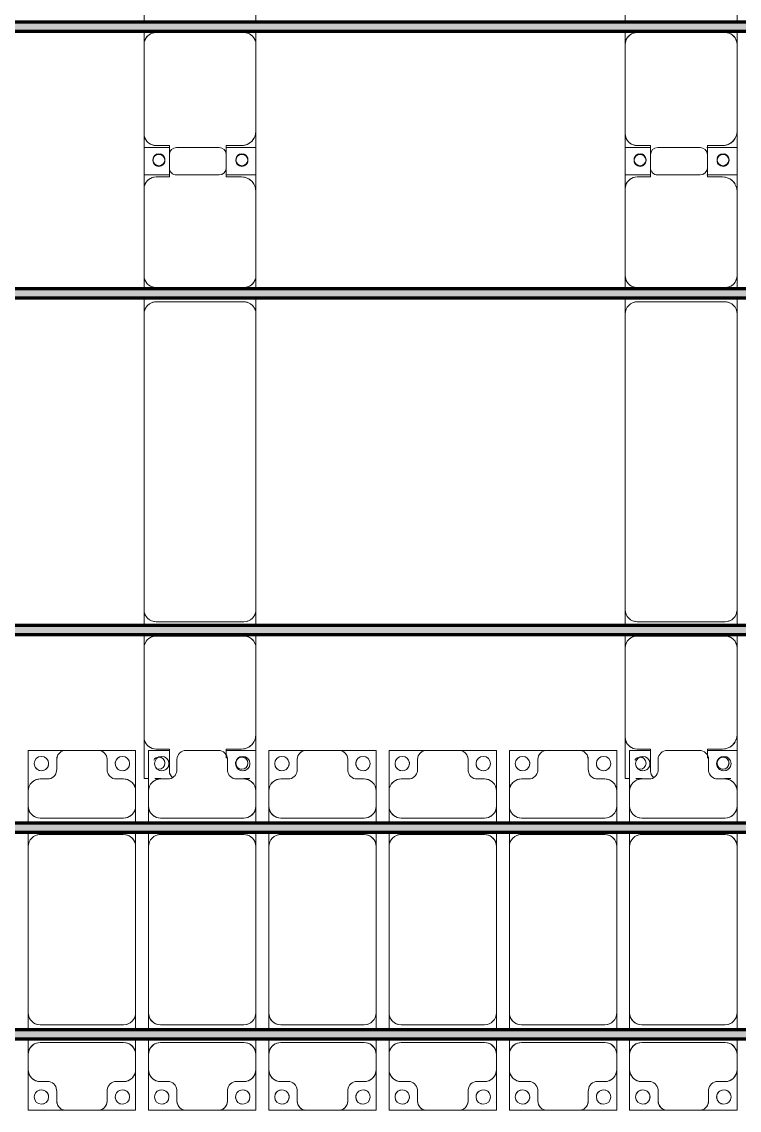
# Model space of a CAD drawing. Header units: millimetres. Extents: x -291190 to 146725, y 19759 to 185158.
# Drawn here: x -251920 to -248938, y 64836 to 69363 of the extents above; entities that cross this region are included whole.
import ezdxf

# ---------------------------------------------------------------- set-up
doc = ezdxf.new("R2010")
doc.units = ezdxf.units.MM
doc.layers.add('A-GENM', color=13, linetype='Continuous', lineweight=9)
doc.layers.add('S-BEAM', color=12, linetype='Continuous', lineweight=9)

# ---------------------------------------------------------------- blocks, each defined once
blk = doc.blocks.new('Dầm C52 - Dầm C52-73879-KHUNG KẾT CẤU BÈ PIN 4')
at = {"layer": 'S-BEAM', "lineweight": 140}
blk.add_hatch(color=1, dxfattribs=at).paths.add_polyline_path([(-101365.1, 20), (-101557, 20), (-101557, -20), (101557, -20), (101557, 20), (-100456.6, 20)])
at = {"layer": 'S-BEAM', "color": 1, "lineweight": 140}
for p, q in [((-101557, 20), (101557, 20)), ((101557, -20), (-101557, -20))]:
    blk.add_line(p, q, dxfattribs=at)
blk = doc.blocks.new('Dầm C52 - Dầm C52-73880-KHUNG KẾT CẤU BÈ PIN 4')
at = {"layer": 'S-BEAM', "lineweight": 140}
blk.add_hatch(color=1, dxfattribs=at).paths.add_polyline_path([(-101365.1, 20), (-101557, 20), (-101557, -20), (101518, -20), (101518, 20), (-100456.6, 20)])
at = {"layer": 'S-BEAM', "color": 1, "lineweight": 140}
for p, q in [((-101557, 20), (101518, 20)), ((101518, -20), (-101557, -20))]:
    blk.add_line(p, q, dxfattribs=at)
blk = doc.blocks.new('Dai phaodi lai - DẢI PHAO DI LẠI-72756-KHUNG KẾT CẤU BÈ PIN 4')
at = {"layer": 'A-GENM', "color": 7}
for p, q in [((167776.8, 748.4), (167933.1, 748.4)), ((167776.8, 579.3), (167776.8, 748.4)), ((167776.8, 748.4), (167776.8, 579.3)), ((167933.1, 748.4), (167776.8, 748.4)), ((168066.9, 748.4), (167933.1, 748.4)), ((168066.9, 748.4), (168223.2, 748.4)), ((168223.2, 748.4), (168066.9, 748.4)), ((168223.2, 748.4), (168223.2, 579.3)), ((168223.2, 579.3), (168223.2, 748.4)), ((168276.8, 748.4), (168433.1, 748.4)), ((168276.8, 579.3), (168276.8, 748.4)), ((168276.8, 748.4), (168276.8, 579.3)), ((168433.1, 748.4), (168276.8, 748.4)), ((168566.9, 748.4), (168433.1, 748.4)), ((168566.9, 748.4), (168723.2, 748.4)), ((168723.2, 748.4), (168566.9, 748.4)), ((168723.2, 748.4), (168723.2, 579.3)), ((168723.2, 579.3), (168723.2, 748.4)), ((168776.8, 748.4), (168933.1, 748.4)), ((168776.8, 579.3), (168776.8, 748.4)), ((168776.8, 748.4), (168776.8, 579.3)), ((168933.1, 748.4), (168776.8, 748.4)), ((169066.9, 748.4), (168933.1, 748.4)), ((169066.9, 748.4), (169223.2, 748.4)), ((169223.2, 748.4), (169066.9, 748.4)), ((169223.2, 748.4), (169223.2, 579.3)), ((169223.2, 579.3), (169223.2, 748.4)), ((169276.8, 748.4), (169433.1, 748.4)), ((169276.8, 579.3), (169276.8, 748.4)), ((169276.8, 748.4), (169276.8, 579.3)), ((169433.1, 748.4), (169276.8, 748.4)), ((169566.9, 748.4), (169433.1, 748.4)), ((169566.9, 748.4), (169723.2, 748.4)), ((169723.2, 748.4), (169566.9, 748.4)), ((169723.2, 748.4), (169723.2, 579.3)), ((169723.2, 579.3), (169723.2, 748.4)), ((169776.8, 748.4), (169933.1, 748.4)), ((169776.8, 579.3), (169776.8, 748.4)), ((169776.8, 748.4), (169776.8, 579.3)), ((169933.1, 748.4), (169776.8, 748.4)), ((170066.9, 748.4), (169933.1, 748.4)), ((170066.9, 748.4), (170223.2, 748.4)), ((170223.2, 748.4), (170066.9, 748.4)), ((170223.2, 748.4), (170223.2, 579.3)), ((170223.2, 579.3), (170223.2, 748.4)), ((170276.8, 748.4), (170433.1, 748.4)), ((170276.8, 579.3), (170276.8, 748.4)), ((170276.8, 748.4), (170276.8, 579.3)), ((170433.1, 748.4), (170276.8, 748.4)), ((170566.9, 748.4), (170433.1, 748.4)), ((170566.9, 748.4), (170723.2, 748.4)), ((170723.2, 748.4), (170566.9, 748.4)), ((170723.2, 748.4), (170723.2, 579.3)), ((170723.2, 579.3), (170723.2, 748.4)), ((167895.1, 710.4), (167895.1, 670.7)), ((168104.9, 670.7), (168104.9, 710.4)), ((168395.1, 710.4), (168395.1, 670.7)), ((168604.9, 670.7), (168604.9, 710.4)), ((168895.1, 710.4), (168895.1, 670.7)), ((169104.9, 670.7), (169104.9, 710.4)), ((169395.1, 710.4), (169395.1, 670.7)), ((169604.9, 670.7), (169604.9, 710.4)), ((169895.1, 710.4), (169895.1, 670.7)), ((170104.9, 670.7), (170104.9, 710.4)), ((170395.1, 710.4), (170395.1, 670.7)), ((170604.9, 670.7), (170604.9, 710.4)), ((167864.3, 629.3), (167826.8, 629.3)), ((168173.2, 629.3), (168135.7, 629.3)), ((168364.3, 629.3), (168326.8, 629.3)), ((168673.2, 629.3), (168635.7, 629.3)), ((168864.3, 629.3), (168826.8, 629.3)), ((169173.2, 629.3), (169135.7, 629.3)), ((169364.3, 629.3), (169326.8, 629.3)), ((169673.2, 629.3), (169635.7, 629.3)), ((169864.3, 629.3), (169826.8, 629.3)), ((170173.2, 629.3), (170135.7, 629.3)), ((170364.3, 629.3), (170326.8, 629.3)), ((170673.2, 629.3), (170635.7, 629.3)), ((167776.8, 579.3), (167776.8, 516.7)), ((168223.2, 516.7), (168223.2, 579.3)), ((168276.8, 579.3), (168276.8, 516.7)), ((168723.2, 516.7), (168723.2, 579.3)), ((168776.8, 579.3), (168776.8, 516.7)), ((169223.2, 516.7), (169223.2, 579.3)), ((169276.8, 579.3), (169276.8, 516.7)), ((169723.2, 516.7), (169723.2, 579.3)), ((169776.8, 579.3), (169776.8, 516.7)), ((170223.2, 516.7), (170223.2, 579.3)), ((170276.8, 579.3), (170276.8, 516.7)), ((170723.2, 516.7), (170723.2, 579.3)), ((167776.8, 452.9), (167776.8, 516.7)), ((167776.8, 452.9), (167776.8, 516.7)), ((168223.2, 516.7), (168223.2, 452.9)), ((168223.2, 516.7), (168223.2, 452.9)), ((168276.8, 452.9), (168276.8, 516.7)), ((168276.8, 452.9), (168276.8, 516.7)), ((168723.2, 516.7), (168723.2, 452.9)), ((168723.2, 516.7), (168723.2, 452.9)), ((168776.8, 452.9), (168776.8, 516.7)), ((168776.8, 452.9), (168776.8, 516.7)), ((169223.2, 516.7), (169223.2, 452.9)), ((169223.2, 516.7), (169223.2, 452.9)), ((169276.8, 452.9), (169276.8, 516.7)), ((169276.8, 452.9), (169276.8, 516.7)), ((169723.2, 516.7), (169723.2, 452.9)), ((169723.2, 516.7), (169723.2, 452.9)), ((169776.8, 452.9), (169776.8, 516.7)), ((169776.8, 452.9), (169776.8, 516.7)), ((170223.2, 516.7), (170223.2, 452.9)), ((170223.2, 516.7), (170223.2, 452.9)), ((170276.8, 452.9), (170276.8, 516.7)), ((170276.8, 452.9), (170276.8, 516.7)), ((170723.2, 516.7), (170723.2, 452.9)), ((170723.2, 516.7), (170723.2, 452.9)), ((167826.8, 466.7), (168173.2, 466.7)), ((168326.8, 466.7), (168673.2, 466.7)), ((168826.8, 466.7), (169173.2, 466.7)), ((169326.8, 466.7), (169673.2, 466.7)), ((169826.8, 466.7), (170173.2, 466.7)), ((170326.8, 466.7), (170673.2, 466.7)), ((167776.8, 343.3), (167776.8, 412.9)), ((167776.8, 343.3), (167776.8, 412.9)), ((168223.2, 412.9), (168223.2, 343.3)), ((168223.2, 412.9), (168223.2, 343.3)), ((168276.8, 343.3), (168276.8, 412.9)), ((168276.8, 343.3), (168276.8, 412.9)), ((168723.2, 412.9), (168723.2, 343.3)), ((168723.2, 412.9), (168723.2, 343.3)), ((168776.8, 343.3), (168776.8, 412.9)), ((168776.8, 343.3), (168776.8, 412.9)), ((169223.2, 412.9), (169223.2, 343.3)), ((169223.2, 412.9), (169223.2, 343.3)), ((169276.8, 343.3), (169276.8, 412.9)), ((169276.8, 343.3), (169276.8, 412.9)), ((169723.2, 412.9), (169723.2, 343.3)), ((169723.2, 412.9), (169723.2, 343.3)), ((169776.8, 343.3), (169776.8, 412.9)), ((169776.8, 343.3), (169776.8, 412.9)), ((170223.2, 412.9), (170223.2, 343.3)), ((170223.2, 412.9), (170223.2, 343.3)), ((170276.8, 343.3), (170276.8, 412.9)), ((170276.8, 343.3), (170276.8, 412.9)), ((170723.2, 412.9), (170723.2, 343.3)), ((170723.2, 412.9), (170723.2, 343.3)), ((168173.2, 393.3), (167826.8, 393.3)), ((168673.2, 393.3), (168326.8, 393.3)), ((169173.2, 393.3), (168826.8, 393.3)), ((169673.2, 393.3), (169326.8, 393.3)), ((170173.2, 393.3), (169826.8, 393.3)), ((170673.2, 393.3), (170326.8, 393.3)), ((167776.8, 343.3), (167776.8, -348.3)), ((168223.2, -348.3), (168223.2, 343.3)), ((168276.8, 343.3), (168276.8, -348.3)), ((168723.2, -348.3), (168723.2, 343.3)), ((168776.8, 343.3), (168776.8, -348.3)), ((169223.2, -348.3), (169223.2, 343.3)), ((169276.8, 343.3), (169276.8, -348.3)), ((169723.2, -348.3), (169723.2, 343.3)), ((169776.8, 343.3), (169776.8, -348.3)), ((170223.2, -348.3), (170223.2, 343.3)), ((170276.8, 343.3), (170276.8, -348.3)), ((170723.2, -348.3), (170723.2, 343.3)), ((167776.8, -407.1), (167776.8, -348.3)), ((167776.8, -407.1), (167776.8, -348.3)), ((168223.2, -348.3), (168223.2, -407.1)), ((168223.2, -348.3), (168223.2, -407.1)), ((168276.8, -407.1), (168276.8, -348.3)), ((168276.8, -407.1), (168276.8, -348.3)), ((168723.2, -348.3), (168723.2, -407.1)), ((168723.2, -348.3), (168723.2, -407.1)), ((168776.8, -407.1), (168776.8, -348.3)), ((168776.8, -407.1), (168776.8, -348.3)), ((169223.2, -348.3), (169223.2, -407.1)), ((169223.2, -348.3), (169223.2, -407.1)), ((169276.8, -407.1), (169276.8, -348.3)), ((169276.8, -407.1), (169276.8, -348.3)), ((169723.2, -348.3), (169723.2, -407.1)), ((169723.2, -348.3), (169723.2, -407.1)), ((169776.8, -407.1), (169776.8, -348.3)), ((169776.8, -407.1), (169776.8, -348.3)), ((170223.2, -348.3), (170223.2, -407.1)), ((170223.2, -348.3), (170223.2, -407.1)), ((170276.8, -407.1), (170276.8, -348.3)), ((170276.8, -407.1), (170276.8, -348.3)), ((170723.2, -348.3), (170723.2, -407.1)), ((170723.2, -348.3), (170723.2, -407.1)), ((167826.8, -398.3), (168173.2, -398.3)), ((168326.8, -398.3), (168673.2, -398.3)), ((168826.8, -398.3), (169173.2, -398.3)), ((169326.8, -398.3), (169673.2, -398.3)), ((169826.8, -398.3), (170173.2, -398.3)), ((170326.8, -398.3), (170673.2, -398.3)), ((167776.8, -516.7), (167776.8, -447.1)), ((167776.8, -516.7), (167776.8, -447.1)), ((168223.2, -447.1), (168223.2, -516.7)), ((168223.2, -447.1), (168223.2, -516.7)), ((168276.8, -516.7), (168276.8, -447.1)), ((168276.8, -516.7), (168276.8, -447.1)), ((168723.2, -447.1), (168723.2, -516.7)), ((168723.2, -447.1), (168723.2, -516.7)), ((168776.8, -516.7), (168776.8, -447.1)), ((168776.8, -516.7), (168776.8, -447.1)), ((169223.2, -447.1), (169223.2, -516.7)), ((169223.2, -447.1), (169223.2, -516.7)), ((169276.8, -516.7), (169276.8, -447.1)), ((169276.8, -516.7), (169276.8, -447.1)), ((169723.2, -447.1), (169723.2, -516.7)), ((169723.2, -447.1), (169723.2, -516.7)), ((169776.8, -516.7), (169776.8, -447.1)), ((169776.8, -516.7), (169776.8, -447.1)), ((170223.2, -447.1), (170223.2, -516.7)), ((170223.2, -447.1), (170223.2, -516.7)), ((170276.8, -516.7), (170276.8, -447.1)), ((170276.8, -516.7), (170276.8, -447.1)), ((170723.2, -447.1), (170723.2, -516.7)), ((170723.2, -447.1), (170723.2, -516.7)), ((168173.2, -466.7), (167826.8, -466.7)), ((168673.2, -466.7), (168326.8, -466.7)), ((169173.2, -466.7), (168826.8, -466.7)), ((169673.2, -466.7), (169326.8, -466.7)), ((170173.2, -466.7), (169826.8, -466.7)), ((170673.2, -466.7), (170326.8, -466.7)), ((167776.8, -516.7), (167776.8, -579.3)), ((168223.2, -579.3), (168223.2, -516.7)), ((168276.8, -516.7), (168276.8, -579.3)), ((168723.2, -579.3), (168723.2, -516.7)), ((168776.8, -516.7), (168776.8, -579.3)), ((169223.2, -579.3), (169223.2, -516.7)), ((169276.8, -516.7), (169276.8, -579.3)), ((169723.2, -579.3), (169723.2, -516.7)), ((169776.8, -516.7), (169776.8, -579.3)), ((170223.2, -579.3), (170223.2, -516.7)), ((170276.8, -516.7), (170276.8, -579.3)), ((170723.2, -579.3), (170723.2, -516.7)), ((167776.8, -748.4), (167776.8, -579.3)), ((167776.8, -579.3), (167776.8, -748.4)), ((168223.2, -579.3), (168223.2, -748.4)), ((168223.2, -748.4), (168223.2, -579.3)), ((168276.8, -748.4), (168276.8, -579.3)), ((168276.8, -579.3), (168276.8, -748.4)), ((168723.2, -579.3), (168723.2, -748.4)), ((168723.2, -748.4), (168723.2, -579.3)), ((168776.8, -748.4), (168776.8, -579.3)), ((168776.8, -579.3), (168776.8, -748.4)), ((169223.2, -579.3), (169223.2, -748.4)), ((169223.2, -748.4), (169223.2, -579.3)), ((169276.8, -748.4), (169276.8, -579.3)), ((169276.8, -579.3), (169276.8, -748.4)), ((169723.2, -579.3), (169723.2, -748.4)), ((169723.2, -748.4), (169723.2, -579.3)), ((169776.8, -748.4), (169776.8, -579.3)), ((169776.8, -579.3), (169776.8, -748.4)), ((170223.2, -579.3), (170223.2, -748.4)), ((170223.2, -748.4), (170223.2, -579.3)), ((170276.8, -748.4), (170276.8, -579.3)), ((170276.8, -579.3), (170276.8, -748.4)), ((170723.2, -579.3), (170723.2, -748.4)), ((170723.2, -748.4), (170723.2, -579.3)), ((167826.8, -629.3), (167864.3, -629.3)), ((168135.7, -629.3), (168173.2, -629.3)), ((168326.8, -629.3), (168364.3, -629.3)), ((168635.7, -629.3), (168673.2, -629.3)), ((168826.8, -629.3), (168864.3, -629.3)), ((169135.7, -629.3), (169173.2, -629.3)), ((169326.8, -629.3), (169364.3, -629.3)), ((169635.7, -629.3), (169673.2, -629.3)), ((169826.8, -629.3), (169864.3, -629.3)), ((170135.7, -629.3), (170173.2, -629.3)), ((170326.8, -629.3), (170364.3, -629.3)), ((170635.7, -629.3), (170673.2, -629.3)), ((167895.1, -670.7), (167895.1, -710.4)), ((168104.9, -710.4), (168104.9, -670.7)), ((168395.1, -670.7), (168395.1, -710.4)), ((168604.9, -710.4), (168604.9, -670.7)), ((168895.1, -670.7), (168895.1, -710.4)), ((169104.9, -710.4), (169104.9, -670.7)), ((169395.1, -670.7), (169395.1, -710.4)), ((169604.9, -710.4), (169604.9, -670.7)), ((169895.1, -670.7), (169895.1, -710.4)), ((170104.9, -710.4), (170104.9, -670.7)), ((170395.1, -670.7), (170395.1, -710.4)), ((170604.9, -710.4), (170604.9, -670.7)), ((167901.5, -748.4), (167776.8, -748.4)), ((167776.8, -748.4), (167901.5, -748.4)), ((167933.1, -748.4), (168066.9, -748.4)), ((168223.2, -748.4), (168135.2, -748.4)), ((168135.2, -748.4), (168223.2, -748.4)), ((168433.1, -748.4), (168276.8, -748.4)), ((168276.8, -748.4), (168433.1, -748.4)), ((168433.1, -748.4), (168566.9, -748.4)), ((168723.2, -748.4), (168566.9, -748.4)), ((168566.9, -748.4), (168723.2, -748.4)), ((168933.1, -748.4), (168776.8, -748.4)), ((168776.8, -748.4), (168933.1, -748.4)), ((168933.1, -748.4), (169066.9, -748.4)), ((169223.2, -748.4), (169066.9, -748.4)), ((169066.9, -748.4), (169223.2, -748.4)), ((169433.1, -748.4), (169276.8, -748.4)), ((169276.8, -748.4), (169433.1, -748.4)), ((169433.1, -748.4), (169566.9, -748.4)), ((169723.2, -748.4), (169566.9, -748.4)), ((169566.9, -748.4), (169723.2, -748.4)), ((169901.5, -748.4), (169776.8, -748.4)), ((169776.8, -748.4), (169901.5, -748.4)), ((169933.1, -748.4), (170066.9, -748.4)), ((170223.2, -748.4), (170135.2, -748.4)), ((170135.2, -748.4), (170223.2, -748.4)), ((170433.1, -748.4), (170276.8, -748.4)), ((170276.8, -748.4), (170433.1, -748.4)), ((170433.1, -748.4), (170566.9, -748.4)), ((170723.2, -748.4), (170566.9, -748.4)), ((170566.9, -748.4), (170723.2, -748.4))]:
    blk.add_line(p, q, dxfattribs=at)
for centre, radius, start, end in [((167933.1, 710.4), 38, 90, 180), ((167933.1, 710.4), 38, 90, 180), ((167933.1, 710.4), 38, 120, 180), ((167933.1, 710.4), 38, 120, 180), ((167933.1, 710.4), 38, 90, 105), ((167933.1, 710.4), 38, 90, 105), ((168066.9, 710.4), 38, 360, 90), ((168066.9, 710.4), 38, 75, 90), ((168066.9, 710.4), 38, 0, 90), ((168066.9, 710.4), 38, 75, 90), ((168066.9, 710.4), 38, 0, 60), ((168066.9, 710.4), 38, 0, 60), ((168433.1, 710.4), 38, 90, 180), ((168433.1, 710.4), 38, 90, 180), ((168433.1, 710.4), 38, 120, 180), ((168433.1, 710.4), 38, 120, 180), ((168433.1, 710.4), 38, 90, 105), ((168433.1, 710.4), 38, 90, 105), ((168566.9, 710.4), 38, 360, 90), ((168566.9, 710.4), 38, 75, 90), ((168566.9, 710.4), 38, 0, 90), ((168566.9, 710.4), 38, 75, 90), ((168566.9, 710.4), 38, 0, 56.0836), ((168566.9, 710.4), 38, 0, 56.0836), ((168933.1, 710.4), 38, 90, 180), ((168933.1, 710.4), 38, 90, 180), ((168933.1, 710.4), 38, 120, 180), ((168933.1, 710.4), 38, 120, 180), ((168933.1, 710.4), 38, 90, 105), ((168933.1, 710.4), 38, 90, 105), ((169066.9, 710.4), 38, 360, 90), ((169066.9, 710.4), 38, 75, 90), ((169066.9, 710.4), 38, 0, 90), ((169066.9, 710.4), 38, 75, 90), ((169066.9, 710.4), 38, 0, 60), ((169066.9, 710.4), 38, 0, 60), ((169433.1, 710.4), 38, 90, 180), ((169433.1, 710.4), 38, 90, 180), ((169433.1, 710.4), 38, 120, 180), ((169433.1, 710.4), 38, 120, 180), ((169433.1, 710.4), 38, 90, 105), ((169433.1, 710.4), 38, 90, 105), ((169566.9, 710.4), 38, 360, 90), ((169566.9, 710.4), 38, 75, 90), ((169566.9, 710.4), 38, 0, 90), ((169566.9, 710.4), 38, 75, 90), ((169566.9, 710.4), 38, 0, 60), ((169566.9, 710.4), 38, 0, 60), ((169933.1, 710.4), 38, 90, 180), ((169933.1, 710.4), 38, 90, 180), ((169933.1, 710.4), 38, 120, 180), ((169933.1, 710.4), 38, 120, 180), ((169933.1, 710.4), 38, 90, 105), ((169933.1, 710.4), 38, 90, 105), ((170066.9, 710.4), 38, 360, 90), ((170066.9, 710.4), 38, 75, 90), ((170066.9, 710.4), 38, 0, 90), ((170066.9, 710.4), 38, 75, 90), ((170066.9, 710.4), 38, 0, 60), ((170066.9, 710.4), 38, 0, 60), ((170433.1, 710.4), 38, 90, 180), ((170433.1, 710.4), 38, 90, 180), ((170433.1, 710.4), 38, 120, 180), ((170433.1, 710.4), 38, 120, 180), ((170433.1, 710.4), 38, 90, 105), ((170433.1, 710.4), 38, 90, 105), ((170566.9, 710.4), 38, 360, 90), ((170566.9, 710.4), 38, 75, 90), ((170566.9, 710.4), 38, 0, 90), ((170566.9, 710.4), 38, 75, 90), ((170566.9, 710.4), 38, 0, 60), ((170566.9, 710.4), 38, 0, 60), ((167831.6, 693.3), 30, 90, 270), ((167831.6, 693.3), 30, 90, 180), ((167831.6, 693.3), 30, 195, 270), ((167831.6, 693.3), 30, 270, 90), ((167831.6, 693.3), 30, 285, 90), ((168168.4, 693.3), 30, 90, 270), ((168168.4, 693.3), 30, 90, 255), ((168168.4, 693.3), 30, 270, 90), ((168168.4, 693.3), 30, 0, 90), ((168168.4, 693.3), 30, 270, 345), ((168331.6, 693.3), 30, 90, 270), ((168331.6, 693.3), 30, 90, 180), ((168331.6, 693.3), 30, 195, 270), ((168331.6, 693.3), 30, 270, 90), ((168331.6, 693.3), 30, 285, 90), ((168668.4, 693.3), 30, 90, 270), ((168668.4, 693.3), 30, 90, 255), ((168668.4, 693.3), 30, 270, 90), ((168668.4, 693.3), 30, 0, 90), ((168668.4, 693.3), 30, 270, 345), ((168831.6, 693.3), 30, 90, 270), ((168831.6, 693.3), 30, 90, 180), ((168831.6, 693.3), 30, 195, 270), ((168831.6, 693.3), 30, 270, 90), ((168831.6, 693.3), 30, 285, 90), ((169168.4, 693.3), 30, 90, 270), ((169168.4, 693.3), 30, 90, 255), ((169168.4, 693.3), 30, 270, 90), ((169168.4, 693.3), 30, 0, 90), ((169168.4, 693.3), 30, 270, 345), ((169331.6, 693.3), 30, 90, 270), ((169331.6, 693.3), 30, 90, 180), ((169331.6, 693.3), 30, 195, 270), ((169331.6, 693.3), 30, 270, 90), ((169331.6, 693.3), 30, 285, 90), ((169668.4, 693.3), 30, 90, 270), ((169668.4, 693.3), 30, 90, 255), ((169668.4, 693.3), 30, 270, 90), ((169668.4, 693.3), 30, 0, 90), ((169668.4, 693.3), 30, 270, 345), ((169831.6, 693.3), 30, 90, 270), ((169831.6, 693.3), 30, 90, 180), ((169831.6, 693.3), 30, 195, 270), ((169831.6, 693.3), 30, 270, 90), ((169831.6, 693.3), 30, 285, 90), ((170168.4, 693.3), 30, 90, 270), ((170168.4, 693.3), 30, 90, 255), ((170168.4, 693.3), 30, 270, 90), ((170168.4, 693.3), 30, 0, 90), ((170168.4, 693.3), 30, 270, 345), ((170331.6, 693.3), 30, 90, 270), ((170331.6, 693.3), 30, 90, 180), ((170331.6, 693.3), 30, 195, 270), ((170331.6, 693.3), 30, 270, 90), ((170331.6, 693.3), 30, 285, 90), ((170668.4, 693.3), 30, 90, 270), ((170668.4, 693.3), 30, 90, 255), ((170668.4, 693.3), 30, 270, 90), ((170668.4, 693.3), 30, 0, 90), ((170668.4, 693.3), 30, 270, 345), ((167855.2, 668.2), 40, 283.1885, 3.5081), ((168144.8, 668.2), 40, 176.4919, 256.8115), ((168355.2, 668.2), 40, 283.1885, 3.5081), ((168644.8, 668.2), 40, 176.4919, 256.8115), ((168855.2, 668.2), 40, 283.1885, 3.5081), ((169144.8, 668.2), 40, 176.4919, 256.8115), ((169355.2, 668.2), 40, 283.1885, 3.5081), ((169644.8, 668.2), 40, 176.4919, 256.8115), ((169855.2, 668.2), 40, 283.1885, 3.5081), ((170144.8, 668.2), 40, 176.4919, 256.8115), ((170355.2, 668.2), 40, 283.1885, 3.5081), ((170644.8, 668.2), 40, 176.4919, 256.8115), ((167826.8, 579.3), 50, 90, 180), ((167826.8, 579.3), 50, 90, 165), ((167826.8, 579.3), 50, 135, 150), ((167826.8, 579.3), 50, 135, 150), ((167826.8, 579.3), 50, 90, 120), ((167826.8, 579.3), 50, 90, 120), ((168173.2, 579.3), 50, 0, 90), ((168173.2, 579.3), 50, 60, 90), ((168173.2, 579.3), 50, 15, 90), ((168173.2, 579.3), 50, 60, 90), ((168173.2, 579.3), 50, 30, 45), ((168173.2, 579.3), 50, 30, 45), ((168326.8, 579.3), 50, 90, 180), ((168326.8, 579.3), 50, 90, 165), ((168326.8, 579.3), 50, 135, 150), ((168326.8, 579.3), 50, 135, 150), ((168326.8, 579.3), 50, 90, 120), ((168326.8, 579.3), 50, 90, 120), ((168673.2, 579.3), 50, 0, 90), ((168673.2, 579.3), 50, 60, 90), ((168673.2, 579.3), 50, 15, 90), ((168673.2, 579.3), 50, 60, 90), ((168673.2, 579.3), 50, 30, 45), ((168673.2, 579.3), 50, 30, 45), ((168826.8, 579.3), 50, 90, 180), ((168826.8, 579.3), 50, 90, 165), ((168826.8, 579.3), 50, 135, 150), ((168826.8, 579.3), 50, 135, 150), ((168826.8, 579.3), 50, 90, 120), ((168826.8, 579.3), 50, 90, 120), ((169173.2, 579.3), 50, 0, 90), ((169173.2, 579.3), 50, 60, 90), ((169173.2, 579.3), 50, 15, 90), ((169173.2, 579.3), 50, 60, 90), ((169173.2, 579.3), 50, 30, 45), ((169173.2, 579.3), 50, 30, 45), ((169326.8, 579.3), 50, 90, 180), ((169326.8, 579.3), 50, 90, 165), ((169326.8, 579.3), 50, 135, 150), ((169326.8, 579.3), 50, 135, 150), ((169326.8, 579.3), 50, 90, 120), ((169326.8, 579.3), 50, 90, 120), ((169673.2, 579.3), 50, 0, 90), ((169673.2, 579.3), 50, 60, 90), ((169673.2, 579.3), 50, 15, 90), ((169673.2, 579.3), 50, 60, 90), ((169673.2, 579.3), 50, 30, 45), ((169673.2, 579.3), 50, 30, 45), ((169826.8, 579.3), 50, 90, 180), ((169826.8, 579.3), 50, 90, 165), ((169826.8, 579.3), 50, 135, 150), ((169826.8, 579.3), 50, 135, 150), ((169826.8, 579.3), 50, 90, 120), ((169826.8, 579.3), 50, 90, 120), ((170173.2, 579.3), 50, 0, 90), ((170173.2, 579.3), 50, 60, 90), ((170173.2, 579.3), 50, 15, 90), ((170173.2, 579.3), 50, 60, 90), ((170173.2, 579.3), 50, 30, 45), ((170173.2, 579.3), 50, 30, 45), ((170326.8, 579.3), 50, 90, 180), ((170326.8, 579.3), 50, 90, 165), ((170326.8, 579.3), 50, 135, 150), ((170326.8, 579.3), 50, 135, 150), ((170326.8, 579.3), 50, 90, 120), ((170326.8, 579.3), 50, 90, 120), ((170673.2, 579.3), 50, 0, 90), ((170673.2, 579.3), 50, 60, 90), ((170673.2, 579.3), 50, 15, 90), ((170673.2, 579.3), 50, 60, 90), ((170673.2, 579.3), 50, 30, 45), ((170673.2, 579.3), 50, 30, 45), ((167826.8, 516.7), 50, 180, 270), ((167826.8, 516.7), 50, 195, 270), ((168173.2, 516.7), 50, 270, 0), ((168173.2, 516.7), 50, 270, 345), ((168326.8, 516.7), 50, 180, 270), ((168326.8, 516.7), 50, 195, 270), ((168673.2, 516.7), 50, 270, 0), ((168673.2, 516.7), 50, 270, 345), ((168826.8, 516.7), 50, 180, 270), ((168826.8, 516.7), 50, 195, 270), ((169173.2, 516.7), 50, 270, 0), ((169173.2, 516.7), 50, 270, 345), ((169326.8, 516.7), 50, 180, 270), ((169326.8, 516.7), 50, 195, 270), ((169673.2, 516.7), 50, 270, 0), ((169673.2, 516.7), 50, 270, 345), ((169826.8, 516.7), 50, 180, 270), ((169826.8, 516.7), 50, 195, 270), ((170173.2, 516.7), 50, 270, 0), ((170173.2, 516.7), 50, 270, 345), ((170326.8, 516.7), 50, 180, 270), ((170326.8, 516.7), 50, 195, 270), ((170673.2, 516.7), 50, 270, 0), ((170673.2, 516.7), 50, 270, 345), ((167826.8, 343.3), 50, 90, 180), ((167826.8, 343.3), 50, 150, 180), ((167826.8, 343.3), 50, 105, 120), ((168173.2, 343.3), 50, 360, 90), ((168173.2, 343.3), 50, 360, 75), ((168326.8, 343.3), 50, 90, 180), ((168326.8, 343.3), 50, 150, 180), ((168326.8, 343.3), 50, 105, 120), ((168673.2, 343.3), 50, 360, 90), ((168673.2, 343.3), 50, 360, 75), ((168826.8, 343.3), 50, 90, 180), ((168826.8, 343.3), 50, 150, 180), ((168826.8, 343.3), 50, 105, 120), ((169173.2, 343.3), 50, 360, 90), ((169173.2, 343.3), 50, 360, 75), ((169326.8, 343.3), 50, 90, 180), ((169326.8, 343.3), 50, 150, 180), ((169326.8, 343.3), 50, 105, 120), ((169673.2, 343.3), 50, 360, 90), ((169673.2, 343.3), 50, 360, 75), ((169826.8, 343.3), 50, 90, 180), ((169826.8, 343.3), 50, 150, 180), ((169826.8, 343.3), 50, 105, 120), ((170173.2, 343.3), 50, 360, 90), ((170173.2, 343.3), 50, 360, 75), ((170326.8, 343.3), 50, 90, 180), ((170326.8, 343.3), 50, 150, 180), ((170326.8, 343.3), 50, 105, 120), ((170673.2, 343.3), 50, 360, 90), ((170673.2, 343.3), 50, 360, 75), ((167826.8, -348.3), 50, 180, 270), ((167826.8, -348.3), 50, 195, 270), ((168173.2, -348.3), 50, 270, 360), ((168173.2, -348.3), 50, 315, 360), ((168326.8, -348.3), 50, 180, 270), ((168326.8, -348.3), 50, 195, 270), ((168673.2, -348.3), 50, 270, 360), ((168673.2, -348.3), 50, 315, 360), ((168826.8, -348.3), 50, 180, 270), ((168826.8, -348.3), 50, 195, 270), ((169173.2, -348.3), 50, 270, 360), ((169173.2, -348.3), 50, 315, 360), ((169326.8, -348.3), 50, 180, 270), ((169326.8, -348.3), 50, 195, 270), ((169673.2, -348.3), 50, 270, 360), ((169673.2, -348.3), 50, 315, 360), ((169826.8, -348.3), 50, 180, 270), ((169826.8, -348.3), 50, 195, 270), ((170173.2, -348.3), 50, 270, 360), ((170173.2, -348.3), 50, 315, 360), ((170326.8, -348.3), 50, 180, 270), ((170326.8, -348.3), 50, 195, 270), ((170673.2, -348.3), 50, 270, 360), ((170673.2, -348.3), 50, 315, 360), ((168173.2, -348.3), 50, 270, 300), ((168673.2, -348.3), 50, 270, 300), ((169173.2, -348.3), 50, 270, 300), ((169673.2, -348.3), 50, 270, 300), ((170173.2, -348.3), 50, 270, 300), ((170673.2, -348.3), 50, 270, 300), ((167826.8, -516.7), 50, 90, 180), ((167826.8, -516.7), 50, 90, 165), ((168173.2, -516.7), 50, 360, 90), ((168173.2, -516.7), 50, 15, 90), ((168326.8, -516.7), 50, 90, 180), ((168326.8, -516.7), 50, 90, 165), ((168673.2, -516.7), 50, 360, 90), ((168673.2, -516.7), 50, 15, 90), ((168826.8, -516.7), 50, 90, 180), ((168826.8, -516.7), 50, 90, 165), ((169173.2, -516.7), 50, 360, 90), ((169173.2, -516.7), 50, 15, 90), ((169326.8, -516.7), 50, 90, 180), ((169326.8, -516.7), 50, 90, 165), ((169673.2, -516.7), 50, 360, 90), ((169673.2, -516.7), 50, 15, 90), ((169826.8, -516.7), 50, 90, 180), ((169826.8, -516.7), 50, 90, 165), ((170173.2, -516.7), 50, 360, 90), ((170173.2, -516.7), 50, 15, 90), ((170326.8, -516.7), 50, 90, 180), ((170326.8, -516.7), 50, 90, 165), ((170673.2, -516.7), 50, 360, 90), ((170673.2, -516.7), 50, 15, 90), ((167826.8, -579.3), 50, 180, 270), ((168173.2, -579.3), 50, 270, 360), ((168326.8, -579.3), 50, 180, 270), ((168673.2, -579.3), 50, 270, 360), ((168826.8, -579.3), 50, 180, 270), ((169173.2, -579.3), 50, 270, 360), ((169326.8, -579.3), 50, 180, 270), ((169673.2, -579.3), 50, 270, 360), ((169826.8, -579.3), 50, 180, 270), ((170173.2, -579.3), 50, 270, 360), ((170326.8, -579.3), 50, 180, 270), ((170673.2, -579.3), 50, 270, 360), ((167826.8, -579.3), 50, 195, 270), ((167826.8, -579.3), 50, 210, 225), ((167826.8, -579.3), 50, 210, 225), ((167826.8, -579.3), 50, 240, 270), ((167826.8, -579.3), 50, 240, 270), ((167855.2, -668.2), 40, 356.4919, 76.8115), ((168144.8, -668.2), 40, 103.1885, 183.5081), ((168173.2, -579.3), 50, 270, 345), ((168173.2, -579.3), 50, 270, 300), ((168173.2, -579.3), 50, 270, 300), ((168173.2, -579.3), 50, 315, 330), ((168173.2, -579.3), 50, 315, 330), ((168326.8, -579.3), 50, 195, 270), ((168326.8, -579.3), 50, 210, 225), ((168326.8, -579.3), 50, 210, 225), ((168326.8, -579.3), 50, 240, 270), ((168326.8, -579.3), 50, 240, 270), ((168355.2, -668.2), 40, 356.4919, 76.8115), ((168644.8, -668.2), 40, 103.1885, 183.5081), ((168673.2, -579.3), 50, 270, 345), ((168673.2, -579.3), 50, 270, 300), ((168673.2, -579.3), 50, 270, 300), ((168673.2, -579.3), 50, 315, 330), ((168673.2, -579.3), 50, 315, 330), ((168826.8, -579.3), 50, 195, 270), ((168826.8, -579.3), 50, 210, 225), ((168826.8, -579.3), 50, 210, 225), ((168826.8, -579.3), 50, 240, 270), ((168826.8, -579.3), 50, 240, 270), ((168855.2, -668.2), 40, 356.4919, 76.8115), ((169144.8, -668.2), 40, 103.1885, 183.5081), ((169173.2, -579.3), 50, 270, 345), ((169173.2, -579.3), 50, 270, 300), ((169173.2, -579.3), 50, 270, 300), ((169173.2, -579.3), 50, 315, 330), ((169173.2, -579.3), 50, 315, 330), ((169326.8, -579.3), 50, 195, 270), ((169326.8, -579.3), 50, 210, 225), ((169326.8, -579.3), 50, 210, 225), ((169326.8, -579.3), 50, 240, 270), ((169326.8, -579.3), 50, 240, 270), ((169355.2, -668.2), 40, 356.4919, 76.8115), ((169644.8, -668.2), 40, 103.1885, 183.5081), ((169673.2, -579.3), 50, 270, 345), ((169673.2, -579.3), 50, 270, 300), ((169673.2, -579.3), 50, 270, 300), ((169673.2, -579.3), 50, 315, 330), ((169673.2, -579.3), 50, 315, 330), ((169826.8, -579.3), 50, 195, 270), ((169826.8, -579.3), 50, 210, 225), ((169826.8, -579.3), 50, 210, 225), ((169826.8, -579.3), 50, 240, 270), ((169826.8, -579.3), 50, 240, 270), ((169855.2, -668.2), 40, 356.4919, 76.8115), ((170144.8, -668.2), 40, 103.1885, 183.5081), ((170173.2, -579.3), 50, 270, 345), ((170173.2, -579.3), 50, 270, 300), ((170173.2, -579.3), 50, 270, 300), ((170173.2, -579.3), 50, 315, 330), ((170173.2, -579.3), 50, 315, 330), ((170326.8, -579.3), 50, 195, 270), ((170326.8, -579.3), 50, 210, 225), ((170326.8, -579.3), 50, 210, 225), ((170326.8, -579.3), 50, 240, 270), ((170326.8, -579.3), 50, 240, 270), ((170355.2, -668.2), 40, 356.4919, 76.8115), ((170644.8, -668.2), 40, 103.1885, 183.5081), ((170673.2, -579.3), 50, 270, 345), ((170673.2, -579.3), 50, 270, 300), ((170673.2, -579.3), 50, 270, 300), ((170673.2, -579.3), 50, 315, 330), ((170673.2, -579.3), 50, 315, 330), ((167831.6, -693.3), 30, 90, 270), ((167831.6, -693.3), 30, 90, 165), ((167831.6, -693.3), 30, 270, 90), ((167831.6, -693.3), 30, 270, 75), ((168168.4, -693.3), 30, 90, 270), ((168168.4, -693.3), 30, 105, 270), ((168168.4, -693.3), 30, 270, 90), ((168168.4, -693.3), 30, 15, 90), ((168331.6, -693.3), 30, 90, 270), ((168331.6, -693.3), 30, 90, 165), ((168331.6, -693.3), 30, 270, 90), ((168331.6, -693.3), 30, 270, 75), ((168668.4, -693.3), 30, 90, 270), ((168668.4, -693.3), 30, 105, 270), ((168668.4, -693.3), 30, 270, 90), ((168668.4, -693.3), 30, 15, 90), ((168831.6, -693.3), 30, 90, 270), ((168831.6, -693.3), 30, 90, 165), ((168831.6, -693.3), 30, 270, 90), ((168831.6, -693.3), 30, 270, 75), ((169168.4, -693.3), 30, 90, 270), ((169168.4, -693.3), 30, 105, 270), ((169168.4, -693.3), 30, 270, 90), ((169168.4, -693.3), 30, 15, 90), ((169331.6, -693.3), 30, 90, 270), ((169331.6, -693.3), 30, 90, 165), ((169331.6, -693.3), 30, 270, 90), ((169331.6, -693.3), 30, 270, 75), ((169668.4, -693.3), 30, 90, 270), ((169668.4, -693.3), 30, 105, 270), ((169668.4, -693.3), 30, 270, 90), ((169668.4, -693.3), 30, 15, 90), ((169831.6, -693.3), 30, 90, 270), ((169831.6, -693.3), 30, 90, 165), ((169831.6, -693.3), 30, 270, 90), ((169831.6, -693.3), 30, 270, 75), ((170168.4, -693.3), 30, 90, 270), ((170168.4, -693.3), 30, 105, 270), ((170168.4, -693.3), 30, 270, 90), ((170168.4, -693.3), 30, 15, 90), ((170331.6, -693.3), 30, 90, 270), ((170331.6, -693.3), 30, 90, 165), ((170331.6, -693.3), 30, 270, 90), ((170331.6, -693.3), 30, 270, 75), ((170668.4, -693.3), 30, 90, 270), ((170668.4, -693.3), 30, 105, 270), ((170668.4, -693.3), 30, 270, 90), ((170668.4, -693.3), 30, 15, 90), ((167831.6, -693.3), 30, 180, 270), ((167933.1, -710.4), 38, 180, 270), ((167933.1, -710.4), 38, 180, 210), ((167933.1, -710.4), 38, 180, 210), ((168066.9, -710.4), 38, 270, 360), ((168168.4, -693.3), 30, 270, 360), ((168331.6, -693.3), 30, 180, 270), ((168433.1, -710.4), 38, 180, 270), ((168433.1, -710.4), 38, 180, 240), ((168433.1, -710.4), 38, 180, 270), ((168433.1, -710.4), 38, 180, 240), ((168566.9, -710.4), 38, 270, 360), ((168566.9, -710.4), 38, 270, 360), ((168566.9, -710.4), 38, 303.9164, 360), ((168566.9, -710.4), 38, 303.9164, 360), ((168668.4, -693.3), 30, 270, 360), ((168831.6, -693.3), 30, 180, 270), ((168933.1, -710.4), 38, 180, 270), ((168933.1, -710.4), 38, 180, 240), ((168933.1, -710.4), 38, 180, 270), ((168933.1, -710.4), 38, 180, 240), ((169066.9, -710.4), 38, 270, 360), ((169066.9, -710.4), 38, 270, 360), ((169066.9, -710.4), 38, 300, 360), ((169066.9, -710.4), 38, 300, 360), ((169168.4, -693.3), 30, 270, 360), ((169331.6, -693.3), 30, 180, 270), ((169433.1, -710.4), 38, 180, 270), ((169433.1, -710.4), 38, 180, 240), ((169433.1, -710.4), 38, 180, 270), ((169433.1, -710.4), 38, 180, 240), ((169566.9, -710.4), 38, 270, 360), ((169566.9, -710.4), 38, 270, 360), ((169566.9, -710.4), 38, 300, 360), ((169566.9, -710.4), 38, 300, 360), ((169668.4, -693.3), 30, 270, 360), ((169831.6, -693.3), 30, 180, 270), ((169933.1, -710.4), 38, 180, 270), ((169933.1, -710.4), 38, 180, 210), ((169933.1, -710.4), 38, 180, 210), ((170066.9, -710.4), 38, 270, 360), ((170168.4, -693.3), 30, 270, 360), ((170331.6, -693.3), 30, 180, 270), ((170433.1, -710.4), 38, 180, 270), ((170433.1, -710.4), 38, 180, 240), ((170433.1, -710.4), 38, 180, 270), ((170433.1, -710.4), 38, 180, 240), ((170566.9, -710.4), 38, 270, 360), ((170566.9, -710.4), 38, 270, 360), ((170566.9, -710.4), 38, 300, 360), ((170566.9, -710.4), 38, 300, 360), ((170668.4, -693.3), 30, 270, 360), ((168433.1, -710.4), 38, 255, 270), ((168433.1, -710.4), 38, 255, 270), ((168566.9, -710.4), 38, 270, 285), ((168566.9, -710.4), 38, 270, 285), ((168933.1, -710.4), 38, 255, 270), ((168933.1, -710.4), 38, 255, 270), ((169066.9, -710.4), 38, 270, 285), ((169066.9, -710.4), 38, 270, 285), ((169433.1, -710.4), 38, 255, 270), ((169433.1, -710.4), 38, 255, 270), ((169566.9, -710.4), 38, 270, 285), ((169566.9, -710.4), 38, 270, 285), ((170433.1, -710.4), 38, 255, 270), ((170433.1, -710.4), 38, 255, 270), ((170566.9, -710.4), 38, 270, 285), ((170566.9, -710.4), 38, 270, 285)]:
    blk.add_arc(centre, radius, start, end, dxfattribs=at)
blk = doc.blocks.new('Dầm C52 - Dầm C52-V31-KHUNG KẾT CẤU BÈ PIN 4')
at = {"layer": 'S-BEAM', "lineweight": 140}
blk.add_hatch(color=1, dxfattribs=at).paths.add_polyline_path([(-101365.1, 20), (-101557, 20), (-101557, -20), (101557, -20), (101557, 20), (-100456.6, 20)])
at = {"layer": 'S-BEAM', "color": 1, "lineweight": 140}
for p, q in [((-101557, 20), (101557, 20)), ((101557, -20), (-101557, -20))]:
    blk.add_line(p, q, dxfattribs=at)
blk = doc.blocks.new('Dai phao do pin - DẢI PHAO ĐỠ PIN-V47-KHUNG KẾT CẤU BÈ PIN 4')
at = {"layer": 'A-GENM', "color": 7}
for p, q in [((65870.3, 241.6), (65934.9, 241.6)), ((65974.9, 241.6), (66029.7, 241.6)), ((65974.9, 241.6), (66029.7, 241.6)), ((66389.7, 241.6), (66029.7, 241.6)), ((66389.7, 241.6), (66572.2, 241.6)), ((66572.2, 241.6), (66389.7, 241.6)), ((66457.8, 241.6), (66640.3, 241.6)), ((66457.8, 116.2), (66457.8, 241.6)), ((66640.3, 241.6), (66457.8, 241.6)), ((66572.2, 241.6), (66572.2, 116.2)), ((66990.3, 241.6), (66640.3, 241.6)), ((66990.3, 241.6), (67044.9, 241.6)), ((66990.3, 241.6), (67044.9, 241.6)), ((67084.9, 241.6), (67149.7, 241.6)), ((67084.9, 241.6), (67149.7, 241.6)), ((68380.3, 241.6), (67149.7, 241.6)), ((68380.3, 241.6), (68444.9, 241.6)), ((68380.3, 241.6), (68444.9, 241.6)), ((68484.9, 241.6), (68539.7, 241.6)), ((68484.9, 241.6), (68539.7, 241.6)), ((68899.7, 241.6), (68539.7, 241.6)), ((68899.7, 241.6), (69082.2, 241.6)), ((69082.2, 241.6), (68899.7, 241.6)), ((65979.7, 191.6), (65979.7, -173.4)), ((66449.7, 118.2), (66449.7, 181.6)), ((66580.3, 181.6), (66580.3, 118.2)), ((67040.3, -173.4), (67040.3, 191.6)), ((67099.7, 191.6), (67099.7, -173.4)), ((68430.3, -173.4), (68430.3, 191.6)), ((68489.7, 191.6), (68489.7, -173.4)), ((68959.7, 118.2), (68959.7, 181.6)), ((69082.2, 216), (69082.2, 190.8)), ((69082.2, 190.8), (69082.2, 216)), ((66542.2, 118.2), (66449.7, 118.2)), ((66580.3, 118.2), (66487.8, 118.2)), ((68998.2, 118.2), (68959.7, 118.2)), ((66457.8, 88.2), (66457.8, -88.2)), ((66572.2, -88.2), (66572.2, 88.2)), ((66449.7, -173.4), (66449.7, -118.2)), ((66449.7, -118.2), (66542.2, -118.2)), ((66457.8, -223.4), (66457.8, -116.2)), ((66487.8, -118.2), (66580.3, -118.2)), ((66572.2, -116.2), (66572.2, -223.4)), ((66580.3, -118.2), (66580.3, -173.4)), ((68959.7, -173.4), (68959.7, -118.2)), ((68959.7, -118.2), (69052.2, -118.2)), ((66457.8, -169.2), (66457.8, -202)), ((69082.2, -154.1), (69082.2, -179.3)), ((69082.2, -179.3), (69082.2, -154.1)), ((65934.9, -223.4), (65870.3, -223.4)), ((65934.9, -223.4), (65870.3, -223.4)), ((66029.7, -223.4), (65974.9, -223.4)), ((66029.7, -223.4), (65974.9, -223.4)), ((66029.7, -223.4), (66399.7, -223.4)), ((66572.2, -223.4), (66399.7, -223.4)), ((66399.7, -223.4), (66572.2, -223.4)), ((66630.3, -223.4), (66457.8, -223.4)), ((66457.8, -223.4), (66630.3, -223.4)), ((66630.3, -223.4), (66990.3, -223.4)), ((67044.9, -223.4), (66990.3, -223.4)), ((67044.9, -223.4), (66990.3, -223.4)), ((67149.7, -223.4), (67084.9, -223.4)), ((67149.7, -223.4), (67084.9, -223.4)), ((67149.7, -223.4), (68380.3, -223.4)), ((68444.9, -223.4), (68380.3, -223.4)), ((68444.9, -223.4), (68380.3, -223.4)), ((68539.7, -223.4), (68484.9, -223.4)), ((68539.7, -223.4), (68484.9, -223.4)), ((68539.7, -223.4), (68909.7, -223.4)), ((69082.2, -223.4), (68909.7, -223.4)), ((68909.7, -223.4), (69082.2, -223.4)), ((69082.2, -203.6), (69082.2, -223.4)), ((69082.2, -223.4), (69082.2, -203.6))]:
    blk.add_line(p, q, dxfattribs=at)
for centre, radius, start, end in [((66029.7, 191.6), 50, 90, 180), ((66029.7, 191.6), 50, 105, 180), ((66389.7, 181.6), 60, 360, 90), ((66389.7, 181.6), 60, 45, 60), ((66389.7, 181.6), 60, 360, 60), ((66389.7, 181.6), 60, 45, 60), ((66640.3, 181.6), 60, 90, 180), ((66640.3, 181.6), 60, 120, 180), ((66990.3, 191.6), 50, 360, 90), ((66990.3, 191.6), 50, 360, 75), ((67149.7, 191.6), 50, 90, 180), ((67149.7, 191.6), 50, 105, 120), ((68380.3, 191.6), 50, 360, 90), ((68380.3, 191.6), 50, 60, 90), ((68539.7, 191.6), 50, 90, 180), ((68539.7, 191.6), 50, 105, 180), ((68899.7, 181.6), 60, 360, 90), ((68899.7, 181.6), 60, 45, 60), ((68899.7, 181.6), 60, 360, 60), ((68899.7, 181.6), 60, 45, 60), ((66508.6, 183.2), 25, 0, 180), ((66508.6, 183.2), 25, 180, 0), ((66508.6, 183.2), 25, 360, 165), ((66511.4, 183.2), 25, 0, 180), ((66511.4, 183.2), 25, 90, 180), ((66511.4, 183.2), 25, 180, 0), ((66511.4, 183.2), 25, 180, 270), ((66508.6, 183.2), 25, 270, 360), ((66511.4, 183.2), 25, 15, 75), ((67149.7, 191.6), 50, 150, 180), ((68380.3, 191.6), 50, 15, 30), ((69018.6, 183.2), 25, 0, 180), ((69018.6, 183.2), 25, 180, 0), ((69018.6, 183.2), 25, 180, 195), ((69018.6, 183.2), 25, 360, 165), ((69018.6, 183.2), 25, 270, 360), ((66508.6, 183.2), 25, 210, 255), ((66511.4, 183.2), 25, 285, 330), ((69018.6, 183.2), 25, 210, 255), ((66487.8, 88.2), 30, 90, 180), ((66542.2, 88.2), 30, 360, 90), ((66487.8, -88.2), 30, 180, 270), ((66542.2, -88.2), 30, 270, 360), ((69052.2, -88.2), 30, 270, 330), ((69052.2, -88.2), 30, 285, 330), ((69052.2, -88.2), 30, 285, 300), ((69052.2, -88.2), 30, 285, 300), ((66029.7, -173.4), 50, 180, 270), ((66029.7, -173.4), 50, 180, 255), ((66399.7, -173.4), 50, 270, 360), ((66399.7, -173.4), 50, 285, 360), ((66399.7, -173.4), 50, 315, 0), ((66399.7, -173.4), 50, 315, 0), ((66508.6, -161.8), 25, 0, 180), ((66508.6, -161.8), 25, 180, 0), ((66508.6, -161.8), 25, 105, 165), ((66508.6, -161.8), 25, 195, 360), ((66511.4, -161.8), 25, 0, 180), ((66511.4, -161.8), 25, 105, 180), ((66511.4, -161.8), 25, 180, 360), ((66511.4, -161.8), 25, 180, 270), ((66508.6, -161.8), 25, 360, 75), ((66511.4, -161.8), 25, 15, 75), ((66511.4, -161.8), 25, 285, 345), ((66630.3, -173.4), 50, 180, 270), ((66630.3, -173.4), 50, 180, 255), ((66990.3, -173.4), 50, 270, 360), ((66990.3, -173.4), 50, 285, 360), ((67149.7, -173.4), 50, 180, 270), ((67149.7, -173.4), 50, 180, 210), ((68380.3, -173.4), 50, 270, 360), ((68380.3, -173.4), 50, 330, 360), ((68539.7, -173.4), 50, 180, 270), ((68539.7, -173.4), 50, 180, 255), ((68909.7, -173.4), 50, 270, 360), ((68909.7, -173.4), 50, 285, 360), ((68909.7, -173.4), 50, 315, 0), ((68909.7, -173.4), 50, 315, 0), ((69018.6, -161.8), 25, 0, 180), ((69018.6, -161.8), 25, 180, 240), ((69018.6, -161.8), 25, 180, 240), ((69018.6, -161.8), 25, 105, 165), ((69018.6, -161.8), 25, 360, 90), ((69018.6, -161.8), 25, 330, 0), ((69018.6, -161.8), 25, 330, 360), ((66630.3, -173.4), 50, 210, 225), ((66630.3, -173.4), 50, 210, 225), ((67149.7, -173.4), 50, 240, 270), ((68380.3, -173.4), 50, 285, 300)]:
    blk.add_arc(centre, radius, start, end, dxfattribs=at)

msp = doc.modelspace()

# ---------------------------------------------------------------- block references
at = {"layer": 'A-GENM', "color": 7}
for name, p, rotation in [('Dai phao do pin - DẢI PHAO ĐỠ PIN-V47-KHUNG KẾT CẤU BÈ PIN 4', (-251188.7, 135298.2), 269.9999999999996), ('Dai phao do pin - DẢI PHAO ĐỠ PIN-V47-KHUNG KẾT CẤU BÈ PIN 4', (-249188.7, 135298.2), 269.9999999999996), ('Dai phaodi lai - DẢI PHAO DI LẠI-72756-KHUNG KẾT CẤU BÈ PIN 4', (-81170.4, 65584.6), 180)]:
    msp.add_blockref(name, p, dxfattribs=dict(at, rotation=rotation))
at = {"layer": 'S-BEAM', "color": 1, "lineweight": 140, "rotation": 180}
for name, p in [('Dầm C52 - Dầm C52-V31-KHUNG KẾT CẤU BÈ PIN 4', (-182145.7, 69343.3)), ('Dầm C52 - Dầm C52-73880-KHUNG KẾT CẤU BÈ PIN 4', (-182145.7, 68233.3)), ('Dầm C52 - Dầm C52-73879-KHUNG KẾT CẤU BÈ PIN 4', (-182145.7, 66833.3)), ('Dầm C52 - Dầm C52-V31-KHUNG KẾT CẤU BÈ PIN 4', (-182145.7, 66011.7)), ('Dầm C52 - Dầm C52-73879-KHUNG KẾT CẤU BÈ PIN 4', (-182145.7, 65151.7))]:
    msp.add_blockref(name, p, dxfattribs=at)

doc.saveas('drawing.dxf')
